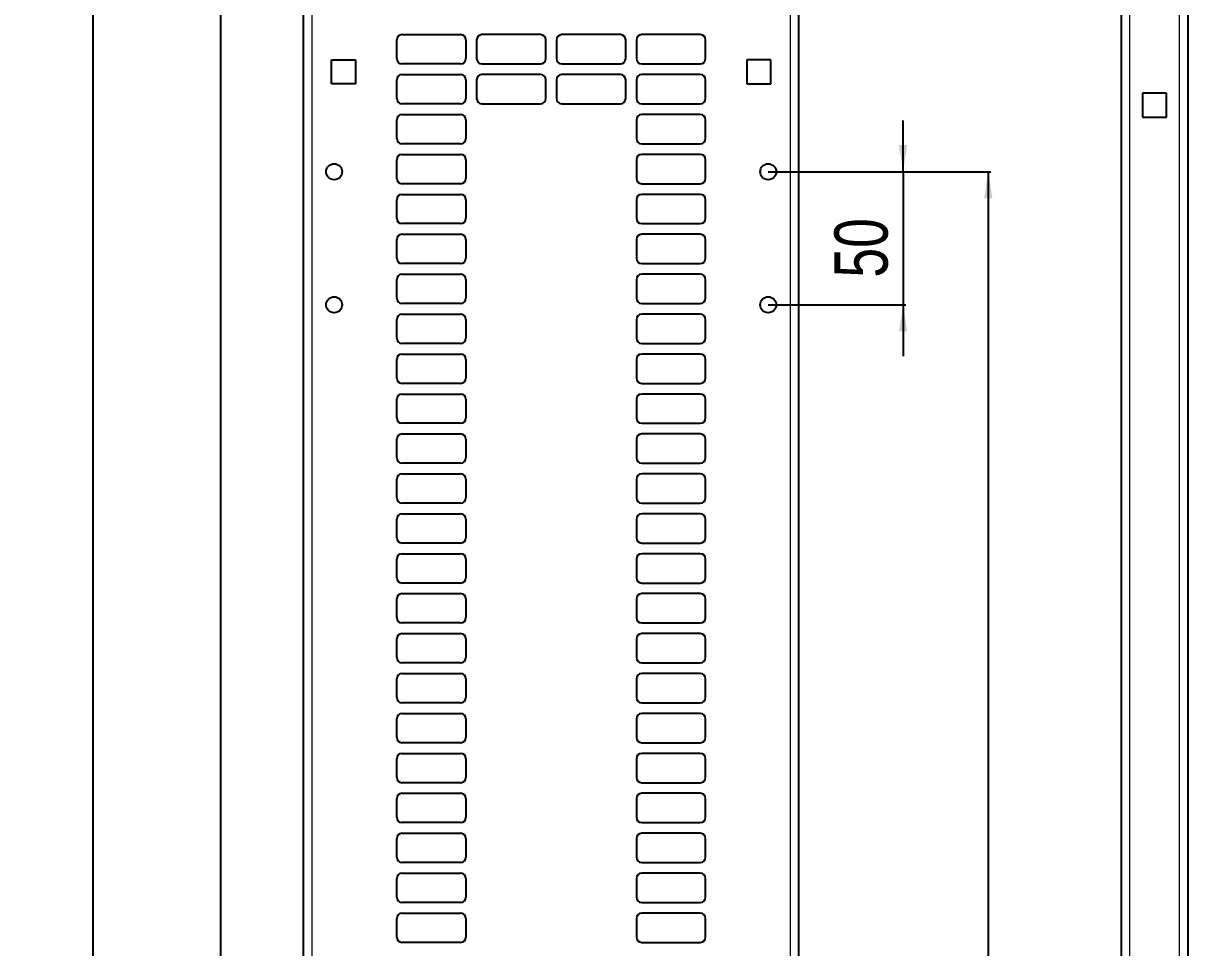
# Model space of a CAD drawing. Header units: millimetres. Extents: x -293 to 528, y -288 to 1990.
# Drawn here: x -292.8 to 144.4, y 1450.2 to 1797.4 of the extents above; entities that cross this region are included whole.
import ezdxf

# ---------------------------------------------------------------- set-up
doc = ezdxf.new("R2010")
doc.units = ezdxf.units.MM
doc.layers.add('FORMAT', color=7, linetype='Continuous')
doc.styles.add('SLDTEXTSTYLE0', font='TXT', dxfattribs={"width": 0.75})
doc.dimstyles.new('SLDDIMSTYLE0', dxfattribs={"dimtxt": 20, "dimasz": 10, "dimexe": 0, "dimexo": 0.0625, "dimgap": 5, "dimtad": 2, "dimdec": 1, "dimrnd": 1e-09, "dimzin": 12, "dimdsep": 46, "dimtxsty": 'SLDTEXTSTYLE0', "dimsah": 1, "dimcen": 0.09, "dimadec": 0, "dimazin": 3, "dimtfac": 1, "dimtofl": 0, "dimtmove": 0, "dimatfit": 3, "dimfxl": 0, "dimfrac": 2, "dimtolj": 1, "dimtzin": 12, "dimarcsym": 0})
doc.dimstyles.new('SLDDIMSTYLE1', dxfattribs={"dimtxt": 20, "dimasz": 10, "dimexe": 0, "dimexo": 0.0625, "dimgap": 5, "dimtad": 2, "dimdec": 1, "dimrnd": 1e-09, "dimzin": 12, "dimdsep": 46, "dimtxsty": 'SLDTEXTSTYLE0', "dimsah": 1, "dimcen": 0.09, "dimadec": 0, "dimazin": 3, "dimtfac": 1, "dimtmove": 0, "dimatfit": 0, "dimfxl": 0, "dimfrac": 2, "dimtolj": 1, "dimtzin": 12, "dimarcsym": 0})

# ---------------------------------------------------------------- blocks, each defined once
blk = doc.blocks.new('_D')
at = {"layer": 'FORMAT'}
for p, q in [((-159.1, 1833.18), (-267.74, 1833.18)), ((-266.74, 1833.18), (-266.74, -49.84)), ((-159.1, -49.84), (-267.74, -49.84))]:
    blk.add_line(p, q, dxfattribs=at)
for points in [[(-266.74, 1833.18), (-268.28, 1823.18), (-265.2, 1823.18)], [(-266.74, -49.84), (-265.2, -39.84), (-268.28, -39.84)]]:
    blk.add_solid(points, dxfattribs=at)
at = {"layer": 'FORMAT', "insert": (-292.52, 862.12), "char_height": 20, "attachment_point": 1, "rotation": 90, "style": 'SLDTEXTSTYLE0'}
blk.add_mtext('1883', dxfattribs=at)
blk = doc.blocks.new('_D_2')
at = {"layer": 'FORMAT'}
for p, q in [((-13.08, 1741.67), (70.56, 1741.67)), ((69.56, 1741.67), (69.56, 41.67)), ((-13.08, 41.67), (70.56, 41.67))]:
    blk.add_line(p, q, dxfattribs=at)
for points in [[(69.56, 1741.67), (68.02, 1731.67), (71.1, 1731.67)], [(69.56, 41.67), (71.1, 51.67), (68.02, 51.67)]]:
    blk.add_solid(points, dxfattribs=at)
at = {"layer": 'FORMAT', "insert": (43.78, 862.12), "char_height": 20, "attachment_point": 1, "rotation": 90, "style": 'SLDTEXTSTYLE0'}
blk.add_mtext('1700', dxfattribs=at)
blk = doc.blocks.new('_D_3')
at = {"layer": 'FORMAT'}
for p, q in [((37.56, 1741.67), (37.56, 1760.9)), ((-13.08, 1741.67), (38.56, 1741.67)), ((37.56, 1741.67), (37.56, 1691.67)), ((-13.08, 1691.67), (38.56, 1691.67)), ((37.56, 1691.67), (37.56, 1672.44))]:
    blk.add_line(p, q, dxfattribs=at)
for points in [[(37.56, 1741.67), (39.1, 1751.67), (36.02, 1751.67)], [(37.56, 1691.67), (36.02, 1681.67), (39.1, 1681.67)]]:
    blk.add_solid(points, dxfattribs=at)
at = {"layer": 'FORMAT', "insert": (11.78, 1701.9), "char_height": 20, "attachment_point": 1, "rotation": 90, "style": 'SLDTEXTSTYLE0'}
blk.add_mtext('50', dxfattribs=at)
blk = doc.blocks.new('_D_5')
at = {"layer": 'FORMAT'}
for p, q in [((-172.6, 1816.67), (-219.74, 1816.67)), ((-218.74, 1816.67), (-218.74, -33.33)), ((-172.6, -33.33), (-219.74, -33.33))]:
    blk.add_line(p, q, dxfattribs=at)
for points in [[(-218.74, 1816.67), (-220.28, 1806.67), (-217.2, 1806.67)], [(-218.74, -33.33), (-217.2, -23.33), (-220.28, -23.33)]]:
    blk.add_solid(points, dxfattribs=at)
at = {"layer": 'FORMAT', "insert": (-244.52, 862.12), "char_height": 20, "attachment_point": 1, "rotation": 90, "style": 'SLDTEXTSTYLE0'}
blk.add_mtext('1850', dxfattribs=at)

msp = doc.modelspace()

# ---------------------------------------------------------------- linework, layer by layer
at = {"color": 7, "linetype": 'Continuous', "lineweight": 25}
for p, q in [((-187.59, -49.83), (-187.59, 1833.17)), ((-1.59, -49.83), (-1.59, 1833.17)), ((144.44, 1833.17), (144.44, -38.45)), ((119.44, 1803.97), (119.44, -30.83)), ((-150.59, 1793.17), (-128.59, 1793.17)), ((-98.59, 1793.17), (-120.59, 1793.17)), ((-68.59, 1793.17), (-90.59, 1793.17)), ((-38.59, 1793.17), (-60.59, 1793.17)), ((-152.59, 1784.17), (-152.59, 1791.17)), ((-126.59, 1791.17), (-126.59, 1784.17)), ((-122.59, 1791.17), (-122.59, 1784.17)), ((-96.59, 1784.17), (-96.59, 1791.17)), ((-92.59, 1791.17), (-92.59, 1784.17)), ((-66.59, 1784.17), (-66.59, 1791.17)), ((-62.59, 1791.17), (-62.59, 1784.17)), ((-36.59, 1784.17), (-36.59, 1791.17)), ((-177.09, 1783.67), (-168.09, 1783.67)), ((-177.09, 1774.67), (-177.09, 1783.67)), ((-168.09, 1783.67), (-168.09, 1774.67)), ((-128.59, 1782.17), (-150.59, 1782.17)), ((-120.59, 1782.17), (-98.59, 1782.17)), ((-90.59, 1782.17), (-68.59, 1782.17)), ((-60.59, 1782.17), (-38.59, 1782.17)), ((-12.09, 1783.67), (-21.09, 1783.67)), ((-21.09, 1783.67), (-21.09, 1774.67)), ((-12.09, 1774.67), (-12.09, 1783.67)), ((-152.59, 1769.17), (-152.59, 1776.17)), ((-150.59, 1778.17), (-128.59, 1778.17)), ((-126.59, 1776.17), (-126.59, 1769.17)), ((-122.59, 1776.17), (-122.59, 1769.17)), ((-98.59, 1778.17), (-120.59, 1778.17)), ((-96.59, 1769.17), (-96.59, 1776.17)), ((-92.59, 1776.17), (-92.59, 1769.17)), ((-68.59, 1778.17), (-90.59, 1778.17)), ((-66.59, 1769.17), (-66.59, 1776.17)), ((-62.59, 1776.17), (-62.59, 1769.17)), ((-38.59, 1778.17), (-60.59, 1778.17)), ((-36.59, 1769.17), (-36.59, 1776.17)), ((-168.09, 1774.67), (-177.09, 1774.67)), ((-21.09, 1774.67), (-12.09, 1774.67)), ((136.44, 1771.17), (127.44, 1771.17)), ((127.44, 1771.17), (127.44, 1762.17)), ((136.44, 1762.17), (136.44, 1771.17)), ((-128.59, 1767.17), (-150.59, 1767.17)), ((-120.59, 1767.17), (-98.59, 1767.17)), ((-90.59, 1767.17), (-68.59, 1767.17)), ((-60.59, 1767.17), (-38.59, 1767.17)), ((-150.59, 1763.17), (-128.59, 1763.17)), ((-38.59, 1763.17), (-60.59, 1763.17)), ((127.44, 1762.17), (136.44, 1762.17)), ((-152.59, 1754.17), (-152.59, 1761.17)), ((-126.59, 1761.17), (-126.59, 1754.17)), ((-62.59, 1761.17), (-62.59, 1754.17)), ((-36.59, 1754.17), (-36.59, 1761.17)), ((-128.59, 1752.17), (-150.59, 1752.17)), ((-60.59, 1752.17), (-38.59, 1752.17)), ((-152.59, 1739.17), (-152.59, 1746.17)), ((-150.59, 1748.17), (-128.59, 1748.17)), ((-126.59, 1746.17), (-126.59, 1739.17)), ((-62.59, 1746.17), (-62.59, 1739.17)), ((-38.59, 1748.17), (-60.59, 1748.17)), ((-36.59, 1739.17), (-36.59, 1746.17)), ((-128.59, 1737.17), (-150.59, 1737.17)), ((-60.59, 1737.17), (-38.59, 1737.17)), ((-150.59, 1733.17), (-128.59, 1733.17)), ((-38.59, 1733.17), (-60.59, 1733.17)), ((-152.59, 1724.17), (-152.59, 1731.17)), ((-126.59, 1731.17), (-126.59, 1724.17)), ((-62.59, 1731.17), (-62.59, 1724.17)), ((-36.59, 1724.17), (-36.59, 1731.17)), ((-128.59, 1722.17), (-150.59, 1722.17)), ((-60.59, 1722.17), (-38.59, 1722.17)), ((-152.59, 1709.17), (-152.59, 1716.17)), ((-150.59, 1718.17), (-128.59, 1718.17)), ((-126.59, 1716.17), (-126.59, 1709.17)), ((-62.59, 1716.17), (-62.59, 1709.17)), ((-38.59, 1718.17), (-60.59, 1718.17)), ((-36.59, 1709.17), (-36.59, 1716.17)), ((-128.59, 1707.17), (-150.59, 1707.17)), ((-60.59, 1707.17), (-38.59, 1707.17)), ((-152.59, 1694.17), (-152.59, 1701.17)), ((-150.59, 1703.17), (-128.59, 1703.17)), ((-126.59, 1701.17), (-126.59, 1694.17)), ((-62.59, 1701.17), (-62.59, 1694.17)), ((-38.59, 1703.17), (-60.59, 1703.17)), ((-36.59, 1694.17), (-36.59, 1701.17)), ((-128.59, 1692.17), (-150.59, 1692.17)), ((-150.59, 1688.17), (-128.59, 1688.17)), ((-60.59, 1692.17), (-38.59, 1692.17)), ((-38.59, 1688.17), (-60.59, 1688.17)), ((-152.59, 1679.17), (-152.59, 1686.17)), ((-126.59, 1686.17), (-126.59, 1679.17)), ((-62.59, 1686.17), (-62.59, 1679.17)), ((-36.59, 1679.17), (-36.59, 1686.17)), ((-128.59, 1677.17), (-150.59, 1677.17)), ((-60.59, 1677.17), (-38.59, 1677.17)), ((-152.59, 1664.17), (-152.59, 1671.17)), ((-150.59, 1673.17), (-128.59, 1673.17)), ((-126.59, 1671.17), (-126.59, 1664.17)), ((-62.59, 1671.17), (-62.59, 1664.17)), ((-38.59, 1673.17), (-60.59, 1673.17)), ((-36.59, 1664.17), (-36.59, 1671.17)), ((-128.59, 1662.17), (-150.59, 1662.17)), ((-60.59, 1662.17), (-38.59, 1662.17)), ((-150.59, 1658.17), (-128.59, 1658.17)), ((-38.59, 1658.17), (-60.59, 1658.17)), ((-152.59, 1649.17), (-152.59, 1656.17)), ((-126.59, 1656.17), (-126.59, 1649.17)), ((-62.59, 1656.17), (-62.59, 1649.17)), ((-36.59, 1649.17), (-36.59, 1656.17)), ((-128.59, 1647.17), (-150.59, 1647.17)), ((-60.59, 1647.17), (-38.59, 1647.17)), ((-152.59, 1634.17), (-152.59, 1641.17)), ((-150.59, 1643.17), (-128.59, 1643.17)), ((-126.59, 1641.17), (-126.59, 1634.17)), ((-62.59, 1641.17), (-62.59, 1634.17)), ((-38.59, 1643.17), (-60.59, 1643.17)), ((-36.59, 1634.17), (-36.59, 1641.17)), ((-128.59, 1632.17), (-150.59, 1632.17)), ((-60.59, 1632.17), (-38.59, 1632.17)), ((-150.59, 1628.17), (-128.59, 1628.17)), ((-38.59, 1628.17), (-60.59, 1628.17)), ((-152.59, 1619.17), (-152.59, 1626.17)), ((-126.59, 1626.17), (-126.59, 1619.17)), ((-62.59, 1626.17), (-62.59, 1619.17)), ((-36.59, 1619.17), (-36.59, 1626.17)), ((-128.59, 1617.17), (-150.59, 1617.17)), ((-60.59, 1617.17), (-38.59, 1617.17)), ((-152.59, 1604.17), (-152.59, 1611.17)), ((-150.59, 1613.17), (-128.59, 1613.17)), ((-126.59, 1611.17), (-126.59, 1604.17)), ((-62.59, 1611.17), (-62.59, 1604.17)), ((-38.59, 1613.17), (-60.59, 1613.17)), ((-36.59, 1604.17), (-36.59, 1611.17)), ((-128.59, 1602.17), (-150.59, 1602.17)), ((-60.59, 1602.17), (-38.59, 1602.17)), ((-152.59, 1589.17), (-152.59, 1596.17)), ((-150.59, 1598.17), (-128.59, 1598.17)), ((-126.59, 1596.17), (-126.59, 1589.17)), ((-62.59, 1596.17), (-62.59, 1589.17)), ((-38.59, 1598.17), (-60.59, 1598.17)), ((-36.59, 1589.17), (-36.59, 1596.17)), ((-128.59, 1587.17), (-150.59, 1587.17)), ((-150.59, 1583.17), (-128.59, 1583.17)), ((-60.59, 1587.17), (-38.59, 1587.17)), ((-38.59, 1583.17), (-60.59, 1583.17)), ((-152.59, 1574.17), (-152.59, 1581.17)), ((-126.59, 1581.17), (-126.59, 1574.17)), ((-62.59, 1581.17), (-62.59, 1574.17)), ((-36.59, 1574.17), (-36.59, 1581.17)), ((-128.59, 1572.17), (-150.59, 1572.17)), ((-60.59, 1572.17), (-38.59, 1572.17)), ((-152.59, 1559.17), (-152.59, 1566.17)), ((-150.59, 1568.17), (-128.59, 1568.17)), ((-126.59, 1566.17), (-126.59, 1559.17)), ((-62.59, 1566.17), (-62.59, 1559.17)), ((-38.59, 1568.17), (-60.59, 1568.17)), ((-36.59, 1559.17), (-36.59, 1566.17)), ((-128.59, 1557.17), (-150.59, 1557.17)), ((-60.59, 1557.17), (-38.59, 1557.17)), ((-150.59, 1553.17), (-128.59, 1553.17)), ((-38.59, 1553.17), (-60.59, 1553.17)), ((-152.59, 1544.17), (-152.59, 1551.17)), ((-126.59, 1551.17), (-126.59, 1544.17)), ((-62.59, 1551.17), (-62.59, 1544.17)), ((-36.59, 1544.17), (-36.59, 1551.17)), ((-128.59, 1542.17), (-150.59, 1542.17)), ((-60.59, 1542.17), (-38.59, 1542.17)), ((-152.59, 1529.17), (-152.59, 1536.17)), ((-150.59, 1538.17), (-128.59, 1538.17)), ((-126.59, 1536.17), (-126.59, 1529.17)), ((-62.59, 1536.17), (-62.59, 1529.17)), ((-38.59, 1538.17), (-60.59, 1538.17)), ((-36.59, 1529.17), (-36.59, 1536.17)), ((-128.59, 1527.17), (-150.59, 1527.17)), ((-60.59, 1527.17), (-38.59, 1527.17)), ((-150.59, 1523.17), (-128.59, 1523.17)), ((-38.59, 1523.17), (-60.59, 1523.17)), ((-152.59, 1514.17), (-152.59, 1521.17)), ((-126.59, 1521.17), (-126.59, 1514.17)), ((-62.59, 1521.17), (-62.59, 1514.17)), ((-36.59, 1514.17), (-36.59, 1521.17)), ((-128.59, 1512.17), (-150.59, 1512.17)), ((-60.59, 1512.17), (-38.59, 1512.17)), ((-152.59, 1499.17), (-152.59, 1506.17)), ((-150.59, 1508.17), (-128.59, 1508.17)), ((-126.59, 1506.17), (-126.59, 1499.17)), ((-62.59, 1506.17), (-62.59, 1499.17)), ((-38.59, 1508.17), (-60.59, 1508.17)), ((-36.59, 1499.17), (-36.59, 1506.17)), ((-128.59, 1497.17), (-150.59, 1497.17)), ((-60.59, 1497.17), (-38.59, 1497.17)), ((-152.59, 1484.17), (-152.59, 1491.17)), ((-150.59, 1493.17), (-128.59, 1493.17)), ((-126.59, 1491.17), (-126.59, 1484.17)), ((-62.59, 1491.17), (-62.59, 1484.17)), ((-38.59, 1493.17), (-60.59, 1493.17)), ((-36.59, 1484.17), (-36.59, 1491.17)), ((-128.59, 1482.17), (-150.59, 1482.17)), ((-150.59, 1478.17), (-128.59, 1478.17)), ((-60.59, 1482.17), (-38.59, 1482.17)), ((-38.59, 1478.17), (-60.59, 1478.17)), ((-152.59, 1469.17), (-152.59, 1476.17)), ((-126.59, 1476.17), (-126.59, 1469.17)), ((-62.59, 1476.17), (-62.59, 1469.17)), ((-36.59, 1469.17), (-36.59, 1476.17)), ((-128.59, 1467.17), (-150.59, 1467.17)), ((-60.59, 1467.17), (-38.59, 1467.17)), ((-152.59, 1454.17), (-152.59, 1461.17)), ((-150.59, 1463.17), (-128.59, 1463.17)), ((-126.59, 1461.17), (-126.59, 1454.17)), ((-62.59, 1461.17), (-62.59, 1454.17)), ((-38.59, 1463.17), (-60.59, 1463.17)), ((-36.59, 1454.17), (-36.59, 1461.17)), ((-128.59, 1452.17), (-150.59, 1452.17)), ((-60.59, 1452.17), (-38.59, 1452.17))]:
    msp.add_line(p, q, dxfattribs=at)
at = {"color": 8, "linetype": 'Continuous', "lineweight": 18}
for p, q in [((-184.49, 1833.17), (-184.49, -49.83)), ((-4.69, -49.83), (-4.69, 1833.17)), ((122.54, 1833.17), (122.54, -26.2)), ((141.34, -41.35), (141.34, 1833.17))]:
    msp.add_line(p, q, dxfattribs=at)
at = {"color": 7, "linetype": 'Continuous', "lineweight": 25}
for centre in [(-176.09, 1741.67), (-13.09, 1741.67), (-176.09, 1691.67), (-13.09, 1691.67)]:
    msp.add_circle(centre, 3, dxfattribs=at)
for centre, start, end in [((-150.59, 1791.17), 90, 180), ((-128.59, 1791.17), 0, 90), ((-120.59, 1791.17), 90, 180), ((-98.59, 1791.17), 0, 90), ((-90.59, 1791.17), 90, 180), ((-68.59, 1791.17), 0, 90), ((-60.59, 1791.17), 90, 180), ((-38.59, 1791.17), 0, 90), ((-150.59, 1784.17), 180, 270), ((-128.59, 1784.17), 270, 0), ((-120.59, 1784.17), 180, 270), ((-98.59, 1784.17), 270, 0), ((-90.59, 1784.17), 180, 270), ((-68.59, 1784.17), 270, 0), ((-60.59, 1784.17), 180, 270), ((-38.59, 1784.17), 270, 0), ((-150.59, 1776.17), 90, 180), ((-128.59, 1776.17), 0, 90), ((-120.59, 1776.17), 90, 180), ((-98.59, 1776.17), 0, 90), ((-90.59, 1776.17), 90, 180), ((-68.59, 1776.17), 0, 90), ((-60.59, 1776.17), 90, 180), ((-38.59, 1776.17), 0, 90), ((-150.59, 1769.17), 180, 270), ((-128.59, 1769.17), 270, 0), ((-120.59, 1769.17), 180, 270), ((-98.59, 1769.17), 270, 0), ((-90.59, 1769.17), 180, 270), ((-68.59, 1769.17), 270, 0), ((-60.59, 1769.17), 180, 270), ((-38.59, 1769.17), 270, 0), ((-150.59, 1761.17), 90, 180), ((-128.59, 1761.17), 0, 90), ((-60.59, 1761.17), 90, 180), ((-38.59, 1761.17), 0, 90), ((-150.59, 1754.17), 180, 270), ((-128.59, 1754.17), 270, 0), ((-60.59, 1754.17), 180, 270), ((-38.59, 1754.17), 270, 0), ((-150.59, 1746.17), 90, 180), ((-128.59, 1746.17), 0, 90), ((-60.59, 1746.17), 90, 180), ((-38.59, 1746.17), 0, 90), ((-150.59, 1739.17), 180, 270), ((-128.59, 1739.17), 270, 0), ((-60.59, 1739.17), 180, 270), ((-38.59, 1739.17), 270, 0), ((-150.59, 1731.17), 90, 180), ((-128.59, 1731.17), 0, 90), ((-60.59, 1731.17), 90, 180), ((-38.59, 1731.17), 0, 90), ((-150.59, 1724.17), 180, 270), ((-128.59, 1724.17), 270, 0), ((-60.59, 1724.17), 180, 270), ((-38.59, 1724.17), 270, 0), ((-150.59, 1716.17), 90, 180), ((-128.59, 1716.17), 0, 90), ((-60.59, 1716.17), 90, 180), ((-38.59, 1716.17), 0, 90), ((-150.59, 1709.17), 180, 270), ((-128.59, 1709.17), 270, 0), ((-60.59, 1709.17), 180, 270), ((-38.59, 1709.17), 270, 0), ((-150.59, 1701.17), 90, 180), ((-128.59, 1701.17), 0, 90), ((-60.59, 1701.17), 90, 180), ((-38.59, 1701.17), 0, 90), ((-150.59, 1694.17), 180, 270), ((-128.59, 1694.17), 270, 0), ((-60.59, 1694.17), 180, 270), ((-38.59, 1694.17), 270, 0), ((-150.59, 1686.17), 90, 180), ((-128.59, 1686.17), 0, 90), ((-60.59, 1686.17), 90, 180), ((-38.59, 1686.17), 0, 90), ((-150.59, 1679.17), 180, 270), ((-128.59, 1679.17), 270, 0), ((-60.59, 1679.17), 180, 270), ((-38.59, 1679.17), 270, 0), ((-150.59, 1671.17), 90, 180), ((-128.59, 1671.17), 0, 90), ((-60.59, 1671.17), 90, 180), ((-38.59, 1671.17), 0, 90), ((-150.59, 1664.17), 180, 270), ((-128.59, 1664.17), 270, 0), ((-60.59, 1664.17), 180, 270), ((-38.59, 1664.17), 270, 0), ((-150.59, 1656.17), 90, 180), ((-128.59, 1656.17), 0, 90), ((-60.59, 1656.17), 90, 180), ((-38.59, 1656.17), 0, 90), ((-150.59, 1649.17), 180, 270), ((-128.59, 1649.17), 270, 0), ((-60.59, 1649.17), 180, 270), ((-38.59, 1649.17), 270, 0), ((-150.59, 1641.17), 90, 180), ((-128.59, 1641.17), 0, 90), ((-60.59, 1641.17), 90, 180), ((-38.59, 1641.17), 0, 90), ((-150.59, 1634.17), 180, 270), ((-128.59, 1634.17), 270, 0), ((-60.59, 1634.17), 180, 270), ((-38.59, 1634.17), 270, 0), ((-150.59, 1626.17), 90, 180), ((-128.59, 1626.17), 0, 90), ((-60.59, 1626.17), 90, 180), ((-38.59, 1626.17), 0, 90), ((-150.59, 1619.17), 180, 270), ((-128.59, 1619.17), 270, 0), ((-60.59, 1619.17), 180, 270), ((-38.59, 1619.17), 270, 0), ((-150.59, 1611.17), 90, 180), ((-128.59, 1611.17), 0, 90), ((-60.59, 1611.17), 90, 180), ((-38.59, 1611.17), 0, 90), ((-150.59, 1604.17), 180, 270), ((-128.59, 1604.17), 270, 0), ((-60.59, 1604.17), 180, 270), ((-38.59, 1604.17), 270, 0), ((-150.59, 1596.17), 90, 180), ((-128.59, 1596.17), 0, 90), ((-60.59, 1596.17), 90, 180), ((-38.59, 1596.17), 0, 90), ((-150.59, 1589.17), 180, 270), ((-128.59, 1589.17), 270, 0), ((-60.59, 1589.17), 180, 270), ((-38.59, 1589.17), 270, 0), ((-150.59, 1581.17), 90, 180), ((-128.59, 1581.17), 0, 90), ((-60.59, 1581.17), 90, 180), ((-38.59, 1581.17), 0, 90), ((-150.59, 1574.17), 180, 270), ((-128.59, 1574.17), 270, 0), ((-60.59, 1574.17), 180, 270), ((-38.59, 1574.17), 270, 0), ((-150.59, 1566.17), 90, 180), ((-128.59, 1566.17), 0, 90), ((-60.59, 1566.17), 90, 180), ((-38.59, 1566.17), 0, 90), ((-150.59, 1559.17), 180, 270), ((-128.59, 1559.17), 270, 0), ((-60.59, 1559.17), 180, 270), ((-38.59, 1559.17), 270, 0), ((-150.59, 1551.17), 90, 180), ((-128.59, 1551.17), 0, 90), ((-60.59, 1551.17), 90, 180), ((-38.59, 1551.17), 0, 90), ((-150.59, 1544.17), 180, 270), ((-128.59, 1544.17), 270, 0), ((-60.59, 1544.17), 180, 270), ((-38.59, 1544.17), 270, 0), ((-150.59, 1536.17), 90, 180), ((-128.59, 1536.17), 0, 90), ((-60.59, 1536.17), 90, 180), ((-38.59, 1536.17), 0, 90), ((-150.59, 1529.17), 180, 270), ((-128.59, 1529.17), 270, 0), ((-60.59, 1529.17), 180, 270), ((-38.59, 1529.17), 270, 0), ((-150.59, 1521.17), 90, 180), ((-128.59, 1521.17), 0, 90), ((-60.59, 1521.17), 90, 180), ((-38.59, 1521.17), 0, 90), ((-150.59, 1514.17), 180, 270), ((-128.59, 1514.17), 270, 0), ((-60.59, 1514.17), 180, 270), ((-38.59, 1514.17), 270, 0), ((-150.59, 1506.17), 90, 180), ((-128.59, 1506.17), 0, 90), ((-60.59, 1506.17), 90, 180), ((-38.59, 1506.17), 0, 90), ((-150.59, 1499.17), 180, 270), ((-128.59, 1499.17), 270, 0), ((-60.59, 1499.17), 180, 270), ((-38.59, 1499.17), 270, 0), ((-150.59, 1491.17), 90, 180), ((-128.59, 1491.17), 0, 90), ((-60.59, 1491.17), 90, 180), ((-38.59, 1491.17), 0, 90), ((-150.59, 1484.17), 180, 270), ((-128.59, 1484.17), 270, 0), ((-60.59, 1484.17), 180, 270), ((-38.59, 1484.17), 270, 0), ((-150.59, 1476.17), 90, 180), ((-128.59, 1476.17), 0, 90), ((-60.59, 1476.17), 90, 180), ((-38.59, 1476.17), 0, 90), ((-150.59, 1469.17), 180, 270), ((-128.59, 1469.17), 270, 0), ((-60.59, 1469.17), 180, 270), ((-38.59, 1469.17), 270, 0), ((-150.59, 1461.17), 90, 180), ((-128.59, 1461.17), 0, 90), ((-60.59, 1461.17), 90, 180), ((-38.59, 1461.17), 0, 90), ((-150.59, 1454.17), 180, 270), ((-128.59, 1454.17), 270, 0), ((-60.59, 1454.17), 180, 270), ((-38.59, 1454.17), 270, 0)]:
    msp.add_arc(centre, 2, start, end, dxfattribs=at)

# ---------------------------------------------------------------- dimensions: what is measured, and where the dimension line sits
at = {"layer": 'FORMAT'}
for base, p1, p2, dimstyle, picture, middle in [((-266.74, -49.84), (-159.09, 1833.18), (-159.09, -49.84), 'SLDDIMSTYLE0', '_D', (-266.74, 891.67)), ((-218.74, -33.33), (-172.59, 1816.67), (-172.59, -33.33), 'SLDDIMSTYLE0', '_D_5', (-218.74, 891.67)), ((37.56, 1691.67), (-13.09, 1741.67), (-13.09, 1691.67), 'SLDDIMSTYLE1', '_D_3', (37.56, 1716.67)), ((69.56, 41.67), (-13.09, 1741.67), (-13.09, 41.67), 'SLDDIMSTYLE0', '_D_2', (69.56, 891.67))]:
    dim = msp.add_linear_dim(base=base, p1=p1, p2=p2, angle=90, dimstyle=dimstyle, dxfattribs=at)
    dim.commit()
    dim.dimension.update_dxf_attribs({"geometry": picture, "text_midpoint": middle, "dimtype": 160})

doc.saveas('drawing.dxf')
